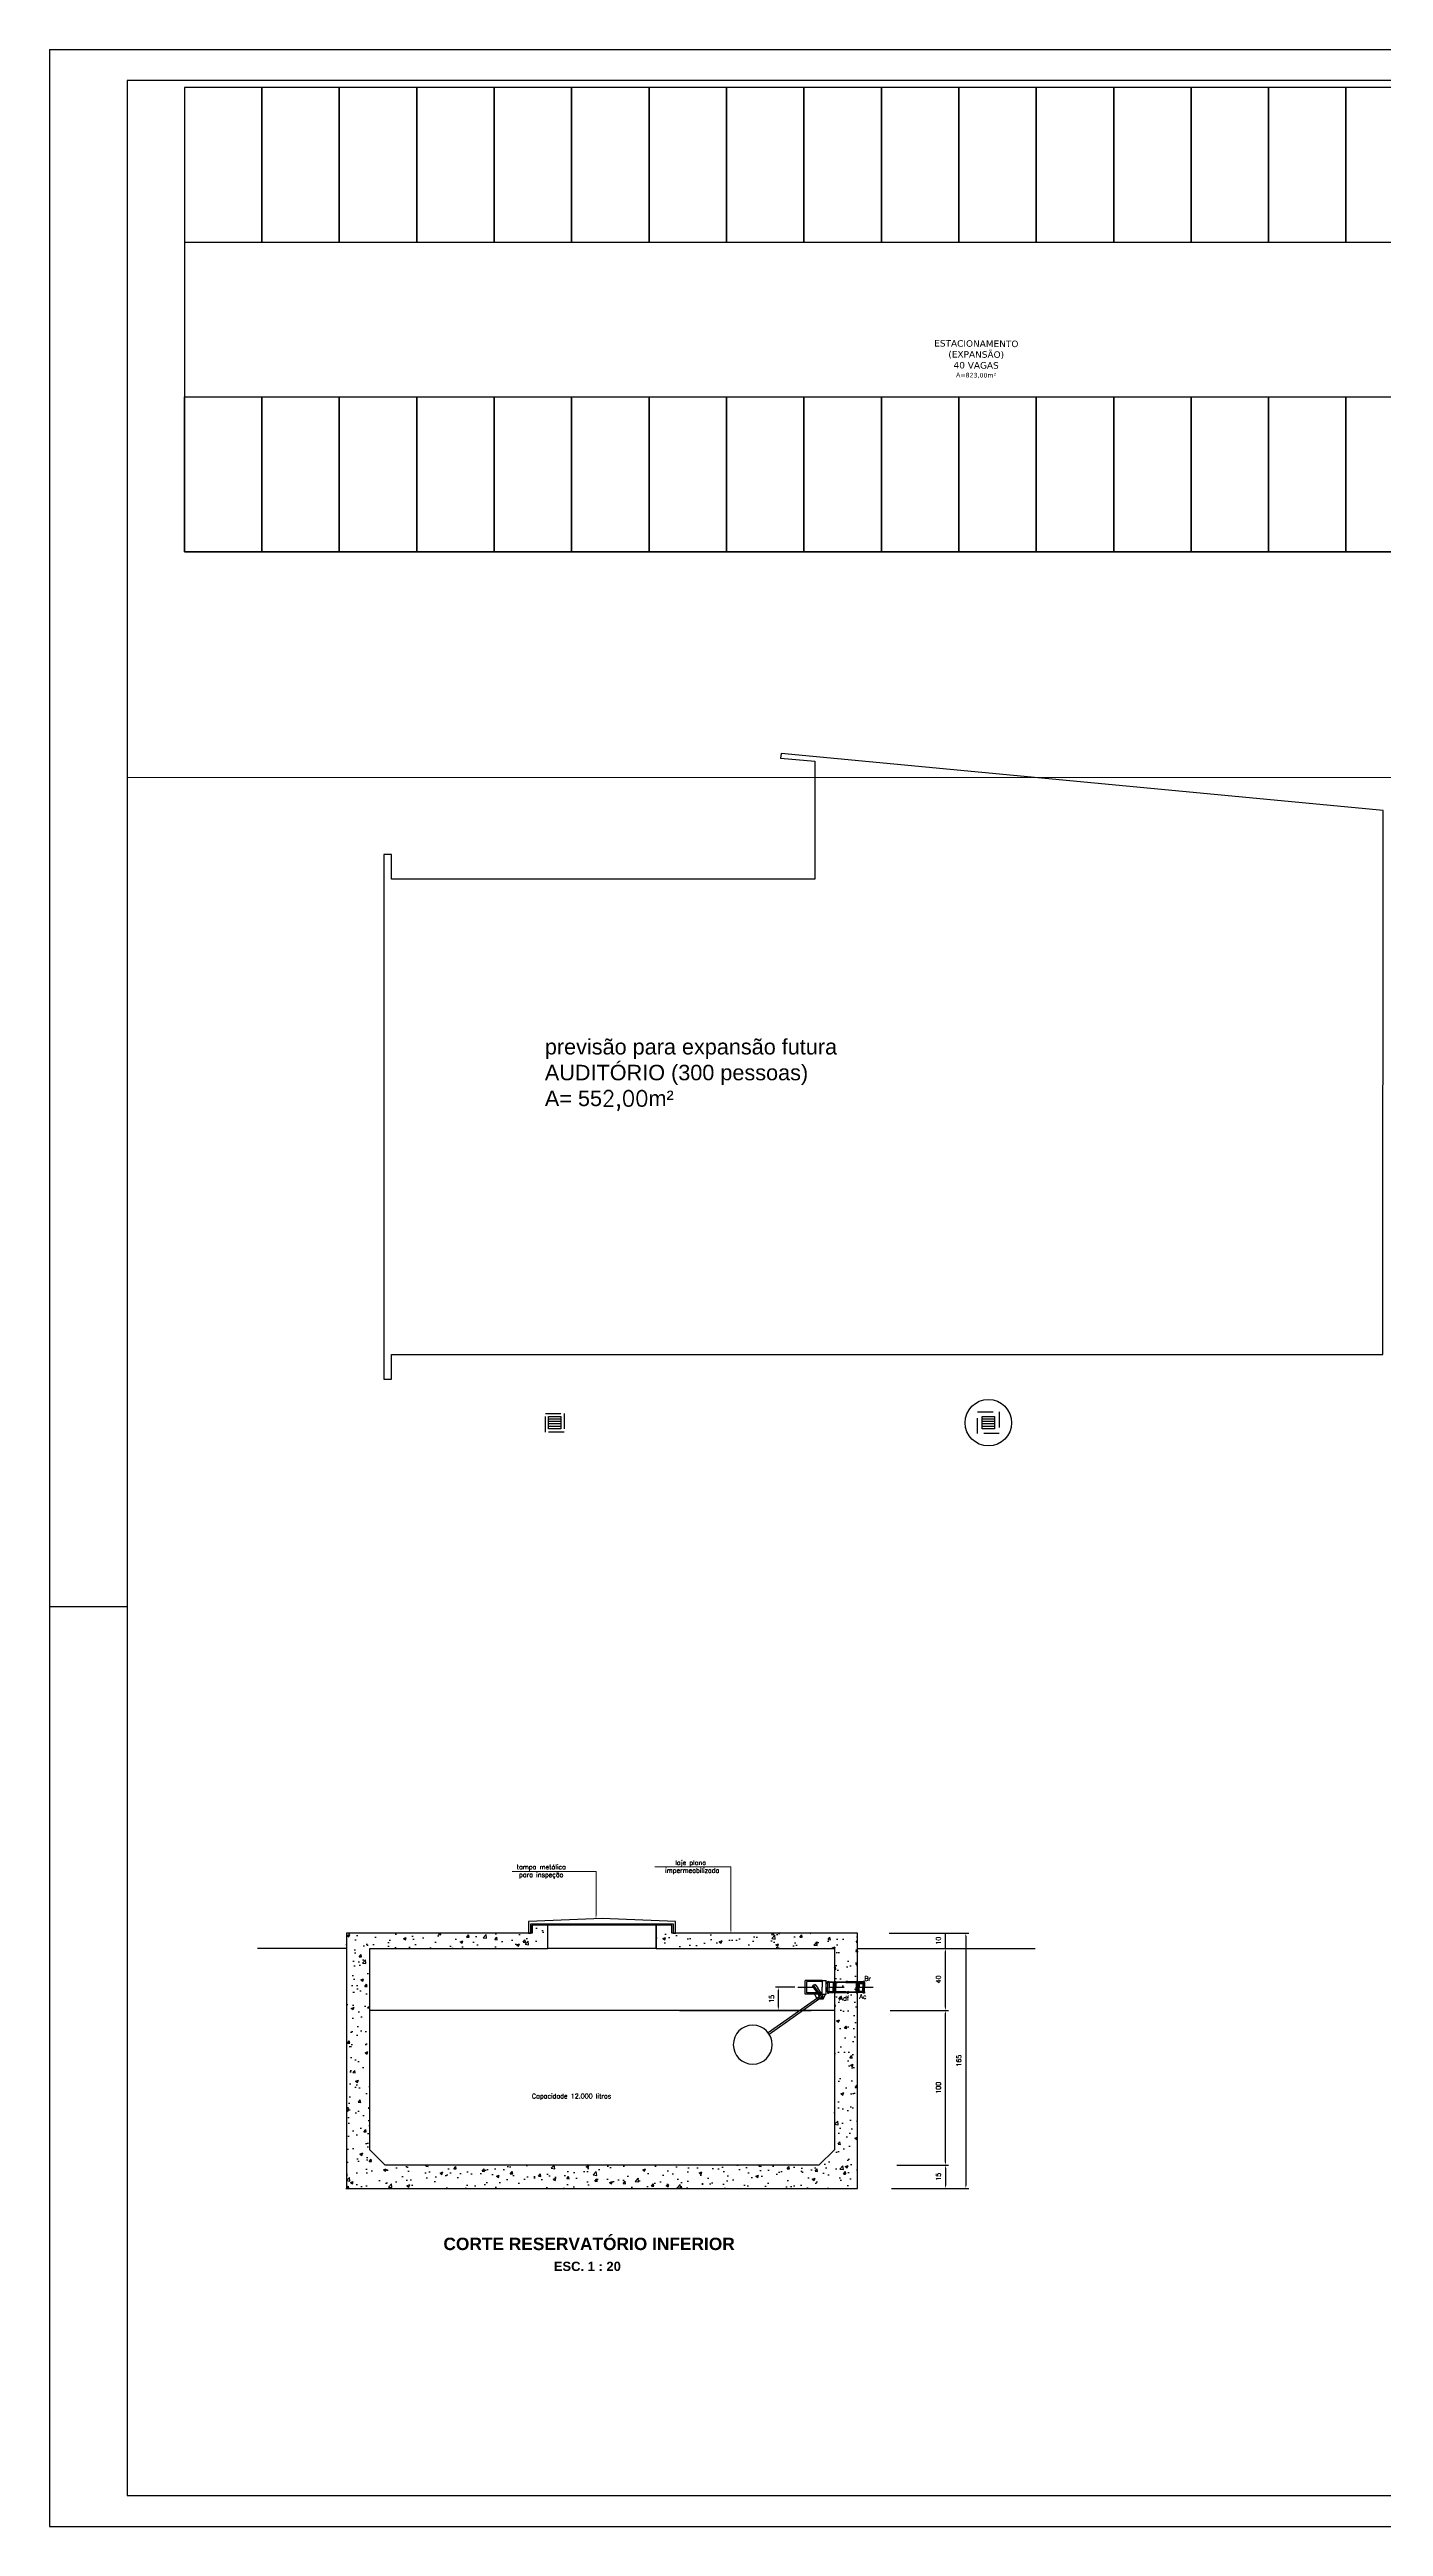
# Model space of a CAD drawing. Header units: millimetres. Extents: x -2485 to 3289, y -257 to 1952.
# Drawn here: x 0 to 8.61, y 44.51 to 60.51 of the extents above; entities that cross this region are included whole.
import ezdxf
from ezdxf.enums import TextEntityAlignment as Align

# ---------------------------------------------------------------- set-up
doc = ezdxf.new("R2010")
doc.units = ezdxf.units.MM
doc.header["$LTSCALE"] = 0.3
for name, pattern in [('CONTINUO', [0]), ('HID', [0.37, 0.07, -0.1, 0.03, -0.1, 0.07]), ('T-5CM', [0.1, 0.05, -0.05])]:
    doc.linetypes.add(name, pattern=pattern)
for name, color, linetype in [('AF', 4, 'Continuous'), ('BASE', 254, 'Continuous'), ('CAIXAS', 3, 'Continuous'), ('DETALHES ÁGUA PLUVIAL', 6, 'HID'), ('DETALHES_CTR25', 7, 'Continuous'), ('PAREDE', 7, 'CONTINUO'), ('PAREDE_CTR25', 7, 'Continuous'), ('TEX', 11, 'Continuous'), ('TEXTO', 3, 'Continuous'), ('TUB', 1, 'Continuous')]:
    doc.layers.add(name, color=color, linetype=linetype)
doc.layers.add('IMPLANTAÇÃO  ÁGUA PLUVIAL', color=6, linetype='HID', lineweight=15)
doc.layers.add('PROJETO ÁGUA', color=140, linetype='Continuous', lineweight=15)
doc.styles.add('ROMANS', font='romans.shx', dxfattribs={"height": 0.03})
doc.styles.add('SANSSERIFBOLD', font='sasb____.pfb')
doc.dimstyles.new('20', dxfattribs={"dimtxt": 0.03, "dimasz": 0.02, "dimexe": 0.02, "dimexo": 0.02, "dimgap": 0.03, "dimtad": 1, "dimdec": 3, "dimlfac": 100, "dimdsep": 46, "dimtxsty": 'ROMANS', "dimcen": 0.02, "dimclrd": 11, "dimclre": 11, "dimclrt": 3, "dimadec": 0, "dimazin": 0, "dimtfac": 3.333333, "dimtdec": 3, "dimtix": 1, "dimtmove": 2, "dimatfit": 3, "dimfxl": 0, "dimtolj": 1, "dimarcsym": 0})

# ---------------------------------------------------------------- blocks, each defined once
blk = doc.blocks.new('CP40')
at = {"layer": 'CAIXAS', "linetype": 'T-5CM'}
for p, q in [((-0.35, 0.35), (0.35, 0.35)), ((-0.35, -0.35), (-0.35, 0.35)), ((0.35, 0.35), (0.35, -0.35)), ((0.35, -0.35), (-0.35, -0.35))]:
    blk.add_line(p, q, dxfattribs=at)
at = {"layer": 'CAIXAS', "color": 9, "linetype": 'Continuous'}
for p, q in [((-0.2, 0.2), (0.2, 0.2)), ((-0.2, -0.2), (-0.2, 0.2)), ((0.2, 0.2), (0.2, -0.2)), ((0.2, -0.2), (-0.2, -0.2))]:
    blk.add_line(p, q, dxfattribs=at)
at = {"layer": 'CAIXAS', "color": 7}
for p, q in [((0.2, 0.12), (-0.2, 0.12)), ((0.2, 0.04), (-0.2, 0.04)), ((0.2, -0.04), (-0.2, -0.04)), ((0.2, -0.12), (-0.2, -0.12))]:
    blk.add_line(p, q, dxfattribs=at)
blk = doc.blocks.new('CP40N')
at = {"layer": 'CAIXAS', "linetype": 'T-5CM'}
for p, q in [((-0.3, -0.3), (-0.3, 0.3)), ((-0.3, 0.3), (0.3, 0.3)), ((0.3, 0.3), (0.3, -0.3)), ((0.3, -0.3), (-0.3, -0.3))]:
    blk.add_line(p, q, dxfattribs=at)
at = {"layer": 'CAIXAS', "color": 9, "linetype": 'Continuous'}
for p, q in [((-0.2, -0.2), (-0.2, 0.2)), ((-0.2, 0.2), (0.2, 0.2)), ((0.2, 0.2), (0.2, -0.2)), ((0.2, -0.2), (-0.2, -0.2))]:
    blk.add_line(p, q, dxfattribs=at)
at = {"layer": 'CAIXAS', "color": 7}
for p, q in [((0.2, 0.12), (-0.2, 0.12)), ((0.2, 0.04), (-0.2, 0.04)), ((0.2, -0.04), (-0.2, -0.04)), ((0.2, -0.12), (-0.2, -0.12))]:
    blk.add_line(p, q, dxfattribs=at)
blk = doc.blocks.new('*D78')
at = {"layer": 'TUB', "color": 11, "linetype": 'ByBlock', "lineweight": -2}
for p, q in [((5.427, 47.844), (5.804, 47.844)), ((5.784, 46.864), (5.784, 47.824)), ((5.471, 46.844), (5.804, 46.844))]:
    blk.add_line(p, q, dxfattribs=at)
at = {"layer": 'TUB', "color": 11, "linetype": 'ByBlock'}
for points in [[(5.781, 47.824), (5.788, 47.824), (5.784, 47.844)], [(5.781, 46.864), (5.788, 46.864), (5.784, 46.844)]]:
    blk.add_solid(points, dxfattribs=at)
at = {"layer": 'TUB', "color": 3, "linetype": 'ByBlock', "insert": (5.739, 47.344), "char_height": 0.03, "attachment_point": 5, "rotation": 90, "style": 'ROMANS'}
blk.add_mtext('\\A1;100', dxfattribs=at)
blk = doc.blocks.new('*D79')
at = {"layer": 'TUB', "color": 11, "linetype": 'ByBlock', "lineweight": -2}
for p, q in [((5.408, 48.244), (5.804, 48.244)), ((5.784, 47.864), (5.784, 48.224)), ((5.427, 47.844), (5.804, 47.844))]:
    blk.add_line(p, q, dxfattribs=at)
at = {"layer": 'TUB', "color": 11, "linetype": 'ByBlock'}
for points in [[(5.781, 48.224), (5.788, 48.224), (5.784, 48.244)], [(5.781, 47.864), (5.788, 47.864), (5.784, 47.844)]]:
    blk.add_solid(points, dxfattribs=at)
at = {"layer": 'TUB', "color": 3, "linetype": 'ByBlock', "insert": (5.739, 48.044), "char_height": 0.03, "attachment_point": 5, "rotation": 90, "style": 'ROMANS'}
blk.add_mtext('\\A1;40', dxfattribs=at)
blk = doc.blocks.new('*D80')
at = {"layer": 'TUB', "color": 11, "linetype": 'ByBlock', "lineweight": -2}
for p, q in [((5.42, 48.344), (5.804, 48.344)), ((5.784, 48.244), (5.784, 48.344)), ((5.408, 48.244), (5.804, 48.244))]:
    blk.add_line(p, q, dxfattribs=at)
at = {"layer": 'TUB', "color": 3, "linetype": 'ByBlock', "insert": (5.739, 48.294), "char_height": 0.03, "attachment_point": 5, "rotation": 90, "style": 'ROMANS'}
blk.add_mtext('\\A1;10', dxfattribs=at)
blk = doc.blocks.new('*D81')
at = {"layer": 'TUB', "color": 11, "linetype": 'ByBlock', "lineweight": -2}
for p, q in [((5.491, 46.844), (5.804, 46.844)), ((5.784, 46.824), (5.784, 46.714)), ((5.437, 46.694), (5.804, 46.694))]:
    blk.add_line(p, q, dxfattribs=at)
at = {"layer": 'TUB', "color": 11, "linetype": 'ByBlock'}
for points in [[(5.781, 46.824), (5.788, 46.824), (5.784, 46.844)], [(5.781, 46.714), (5.788, 46.714), (5.784, 46.694)]]:
    blk.add_solid(points, dxfattribs=at)
at = {"layer": 'TUB', "color": 3, "linetype": 'ByBlock', "insert": (5.739, 46.769), "char_height": 0.03, "attachment_point": 5, "rotation": 90, "style": 'ROMANS'}
blk.add_mtext('\\A1;15', dxfattribs=at)
blk = doc.blocks.new('*D82')
at = {"layer": 'TUB', "color": 11, "linetype": 'ByBlock', "lineweight": -2}
for p, q in [((5.42, 48.344), (5.936, 48.344)), ((5.916, 48.324), (5.916, 46.714)), ((5.437, 46.694), (5.936, 46.694))]:
    blk.add_line(p, q, dxfattribs=at)
at = {"layer": 'TUB', "color": 11, "linetype": 'ByBlock'}
for points in [[(5.912, 48.324), (5.919, 48.324), (5.916, 48.344)], [(5.912, 46.714), (5.919, 46.714), (5.916, 46.694)]]:
    blk.add_solid(points, dxfattribs=at)
at = {"layer": 'TUB', "color": 3, "linetype": 'ByBlock', "insert": (5.871, 47.519), "char_height": 0.03, "attachment_point": 5, "rotation": 90, "style": 'ROMANS'}
blk.add_mtext('\\A1;165', dxfattribs=at)
blk = doc.blocks.new('ADC60')
at = {"layer": 'AF', "color": 3}
for p, q in [((0, 0.03), (0.002, 0.03)), ((0, 0.03), (0, 0)), ((0.008, 0.027), (0, 0.027)), ((0, -0.03), (0, 0)), ((0.002, 0.03), (0.006, 0.034)), ((0.034, 0.034), (0.006, 0.034)), ((0.008, 0.03), (0.044, 0.03)), ((0.008, 0.03), (0.008, 0)), ((0.008, -0.03), (0.008, 0)), ((0.034, 0.034), (0.037, 0.038)), ((0.034, 0.03), (0.034, 0)), ((0.034, -0.03), (0.034, 0)), ((0.044, 0.038), (0.037, 0.038)), ((0.044, 0.03), (0.044, 0.038)), ((0.044, 0.03), (0.044, 0)), ((0.044, -0.03), (0.044, 0)), ((0.008, -0.027), (0, -0.027)), ((0, -0.03), (0.002, -0.03)), ((0.002, -0.03), (0.006, -0.034)), ((0.034, -0.034), (0.006, -0.034)), ((0.008, -0.03), (0.044, -0.03)), ((0.034, -0.034), (0.037, -0.038)), ((0.044, -0.038), (0.037, -0.038)), ((0.044, -0.03), (0.044, -0.038))]:
    blk.add_line(p, q, dxfattribs=at)
blk = doc.blocks.new('ADCX-2-15cm')
at = {"layer": 'AF', "color": 3}
for p, q in [((0, 0.03), (0, 0.038)), ((0, 0.038), (0.00625, 0.038)), ((0, 0.03), (0, 0)), ((0.075, 0.03), (0, 0.03)), ((0.01, 0.03425), (0.00625, 0.038)), ((0.01, 0.03425), (0.075, 0.03425)), ((0.01, 0.03), (0.01, 0)), ((0.14, 0.03425), (0.075, 0.03425)), ((0.075, 0.03), (0.15, 0.03)), ((0.14, 0.03425), (0.14375, 0.038)), ((0.14, 0.03), (0.14, 0)), ((0.15, 0.038), (0.14375, 0.038)), ((0.15, 0.03), (0.15, 0.038)), ((0.15, 0.03), (0.15, 0)), ((0, -0.03), (0, 0)), ((0, -0.03), (0, -0.038)), ((0.075, -0.03), (0, -0.03)), ((0, -0.038), (0.00625, -0.038)), ((0.01, -0.03425), (0.00625, -0.038)), ((0.01, -0.03), (0.01, 0)), ((0.01, -0.03425), (0.075, -0.03425)), ((0.075, -0.03), (0.15, -0.03)), ((0.14, -0.03425), (0.075, -0.03425)), ((0.14, -0.03), (0.14, 0)), ((0.14, -0.03425), (0.14375, -0.038)), ((0.15, -0.038), (0.14375, -0.038)), ((0.15, -0.03), (0.15, 0)), ((0.15, -0.03), (0.15, -0.038))]:
    blk.add_line(p, q, dxfattribs=at)
blk = doc.blocks.new('*D83')
at = {"layer": 'TUB', "color": 11, "linetype": 'ByBlock', "lineweight": -2}
for p, q in [((4.811, 47.994), (4.687, 47.994)), ((4.897, 47.844), (4.687, 47.844)), ((4.707, 47.864), (4.707, 47.974))]:
    blk.add_line(p, q, dxfattribs=at)
at = {"layer": 'TUB', "color": 11, "linetype": 'ByBlock'}
for points in [[(4.704, 47.974), (4.71, 47.974), (4.707, 47.994)], [(4.704, 47.864), (4.71, 47.864), (4.707, 47.844)]]:
    blk.add_solid(points, dxfattribs=at)
at = {"layer": 'TUB', "color": 3, "linetype": 'ByBlock', "insert": (4.662, 47.919), "char_height": 0.03, "attachment_point": 5, "rotation": 90, "style": 'ROMANS'}
blk.add_mtext('\\A1;15', dxfattribs=at)
blk = doc.blocks.new('BR60X50')
at = {"layer": 'AF', "color": 3}
for p, q in [((0, 0.03), (0.036, 0.03)), ((0, 0.0264), (0, 0.03)), ((0, 0.03), (0, 0)), ((0, -0.03), (0, 0)), ((0.00288, 0.02112), (0.00012, 0.02112)), ((0.00288, 0.025), (0.036, 0.025)), ((0.00288, 0.025), (0.00288, 0)), ((0.00288, 0.02112), (0.00288, 0.025)), ((0.00288, -0.025), (0.00288, 0)), ((0.036, 0.03), (0.036, 0)), ((0, -0.0264), (0, -0.03)), ((0, -0.03), (0.036, -0.03)), ((0.00288, -0.02112), (0.00012, -0.02112)), ((0.00288, -0.02112), (0.00288, -0.025)), ((0.00288, -0.025), (0.036, -0.025)), ((0.036, -0.03), (0.036, 0))]:
    blk.add_line(p, q, dxfattribs=at)
blk = doc.blocks.new('TB50')
at = {"layer": 'AF', "color": 3}
for p, q in [((0, 0.025), (0, 0)), ((0, 0.025), (0.009, 0.025)), ((0, -0.025), (0, 0)), ((0.009, 0), (0.009, 0.044)), ((0.036, 0.044), (0.009, 0.044)), ((0.009, -0.044), (0.009, 0)), ((0.036, 0.044), (0.144, 0.044)), ((0.036, 0.044), (0.036, 0)), ((0.036, 0.044), (0.144, 0.044)), ((0.036, 0.036), (0.133, 0.036)), ((0.036, -0.044), (0.036, 0)), ((0.037, -0.062), (0.091, 0.014)), ((0.051, -0.058), (0.098, 0.009)), ((0.08, 0.017), (0.063, -0.007)), ((0.08, 0.017), (0.089, 0.011)), ((0.091, 0.014), (0.098, 0.009)), ((0.133, -0.036), (0.133, 0.036)), ((0.144, -0.044), (0.144, 0.044)), ((0, -0.025), (0.009, -0.025)), ((0.036, -0.044), (0.009, -0.044)), ((0.028, -0.077), (0.013, -0.044)), ((0.028, -0.077), (0.067, -0.077)), ((0.036, -0.036), (0.133, -0.036)), ((0.036, -0.044), (0.144, -0.044)), ((0.036, -0.044), (0.144, -0.044)), ((0.377, -0.303), (0.037, -0.062)), ((0.046, -0.031), (0.063, -0.007)), ((0.046, -0.031), (0.055, -0.037)), ((0.384, -0.293), (0.051, -0.058)), ((0.067, -0.077), (0.082, -0.044))]:
    blk.add_line(p, q, dxfattribs=at)
for centre, radius in [((0.044, -0.06), 0.0142), ((0.483, -0.371), 0.126)]:
    blk.add_circle(centre, radius, dxfattribs=at)
at = {"style": 'ROMANS'}
blk.add_text('JJ', height=0.000000000833, dxfattribs=at).set_placement((0.009, -0.044))

msp = doc.modelspace()

# ---------------------------------------------------------------- hatches: boundary and pattern name
h = msp.add_hatch()
h.set_pattern_fill('AR-CONC', color=256, scale=0.001, style=0)
h.set_pattern_definition([(50, (1.91703, 46.69373), (0.1821847, -0.015939), [0.01905, -0.20955]), (355, (1.91703, 46.69373), (-0.035243, 0.191057), [0.01524, -0.16764]), (100.451, (1.9322, 46.6924), (0.1469425, 0.175117), [0.01619, -0.17809]), (46.184, (1.91703, 46.74453), (0.271079, -0.042042), [0.028575, -0.314325]), (96.636, (1.93962, 46.74103), (0.237404, 0.247426), [0.024285, -0.267135]), (351.184, (1.91703, 46.74453), (0.237405, 0.247425), [0.02286, -0.25146]), (21, (1.94243, 46.73183), (0.151615, -0.1022655), [0.01905, -0.20955]), (326, (1.94243, 46.73183), (0.061802, 0.184188), [0.01524, -0.16764]), (71.4514, (1.95506, 46.72331), (0.2134165, 0.081923), [0.01619, -0.17809]), (37.5, (1.917026, 46.69373), (0.0030886, 0.084555), [0, -0.165608, 0, -0.17018, 0, -0.168275]), (7.5, (1.91703, 46.69373), (0.0668197, 0.1001806), [0, -0.097028, 0, -0.161798, 0, -0.064135]), (327.5, (1.860384, 46.69373), (0.1355906, -0.0057287), [0, -0.0635, 0, -0.19812, 0, -0.26289]), (317.5, (1.83498, 46.69373), (0.148129, 0.0254265), [0, -0.08255, 0, -0.131572, 0, -0.18669])])
h.paths.add_polyline_path([(5.067026, 48.243733), (5.067026, 46.943733), (4.967026, 46.843733), (2.167026, 46.843733), (2.067026, 46.943733), (2.067026, 48.243733), (3.217026, 48.243733), (3.217026, 48.393733), (3.117026, 48.393733), (3.117026, 48.343733), (1.917026, 48.343733), (1.917026, 46.693733), (5.217026, 46.693733), (5.217026, 48.343733), (4.017026, 48.343733), (4.017026, 48.393733), (3.917026, 48.393733), (3.917026, 48.243733)])

# ---------------------------------------------------------------- linework, layer by layer
at = {"color": 4, "linetype": 'Continuous'}
for p, q in [((0, 60.510518), (0, 44.510518)), ((0, 60.510518), (22.8, 60.510518)), ((0, 44.510518), (22.8, 44.510518))]:
    msp.add_line(p, q, dxfattribs=at)
at = {"color": 12, "linetype": 'Continuous'}
for p, q in [((0.5, 60.310518), (0.5, 44.710518)), ((22.6, 60.310518), (0.5, 60.310518)), ((0.5, 44.710518), (22.6, 44.710518))]:
    msp.add_line(p, q, dxfattribs=at)
at = {"color": 5, "linetype": 'Continuous'}
msp.add_line((0.5, 50.450518), (0, 50.450518), dxfattribs=at)
at = {"layer": 'BASE'}
msp.add_line((4.067334, 47.843733), (4.917026, 47.843733), dxfattribs=at)
at = {"layer": 'DETALHES ÁGUA PLUVIAL', "linetype": 'Continuous'}
msp.add_circle((6.06154, 51.640233), 0.15, dxfattribs=at)
at = {"layer": 'DETALHES_CTR25'}
for p, q in [((3.117026, 48.343733), (1.917026, 48.343733)), ((5.217026, 48.343733), (4.017026, 48.343733))]:
    msp.add_line(p, q, dxfattribs=at)
at = {"layer": 'PAREDE'}
for p, q in [((3.117026, 48.343733), (3.117026, 48.393733)), ((3.917026, 48.393733), (3.217026, 48.393733)), ((3.217026, 48.243733), (3.217026, 48.393733)), ((3.917026, 48.243733), (3.917026, 48.393733)), ((4.017026, 48.343733), (4.017026, 48.393733)), ((1.917026, 48.243733), (1.342768, 48.243733)), ((3.917026, 48.243733), (3.217026, 48.243733)), ((5.217026, 48.243733), (6.36413, 48.243733))]:
    msp.add_line(p, q, dxfattribs=at)
at = {"layer": 'PAREDE', "color": 4}
msp.add_lwpolyline([(2.067026, 48.243733), (3.217026, 48.243733), (3.217026, 48.393733), (3.117026, 48.393733), (3.117026, 48.343733), (1.917026, 48.343733), (1.917026, 46.693733), (5.217026, 46.693733), (5.217026, 48.343733), (4.017026, 48.343733), (4.017026, 48.393733), (3.917026, 48.393733), (3.917026, 48.243733), (5.067026, 48.243733), (5.067026, 46.943733), (4.967026, 46.843733), (2.167026, 46.843733), (2.067026, 46.943733)], close=True, dxfattribs=at)
at = {"layer": 'PAREDE'}
msp.add_lwpolyline([(3.567026, 48.438733), (3.092026, 48.418733), (3.092026, 48.343733), (3.107026, 48.343733), (3.107026, 48.403733), (4.027026, 48.403733), (4.027026, 48.343733), (4.042026, 48.343733), (4.042026, 48.418733)], close=True, dxfattribs=at)
at = {"layer": 'PAREDE_CTR25'}
for p, q in [((0.87054, 59.266107), (10.378348, 59.266107)), ((0.87054, 57.266107), (11.37054, 57.266107)), ((5.067026, 47.843733), (2.067026, 47.843733))]:
    msp.add_line(p, q, dxfattribs=at)
msp.add_lwpolyline([(10.87054, 60.310518), (10.87054, 60.266107), (0.87054, 60.266107), (0.87054, 57.266107), (11.19054, 57.266107), (11.19054, 58.266107), (11.87054, 58.266107), (11.87054, 60.310518)], dxfattribs=at)
for points in [[(0.87054, 59.266107), (1.37054, 59.266107), (1.37054, 60.266107), (0.87054, 60.266107)], [(1.37054, 59.266107), (1.87054, 59.266107), (1.87054, 60.266107), (1.37054, 60.266107)], [(1.87054, 59.266107), (2.37054, 59.266107), (2.37054, 60.266107), (1.87054, 60.266107)], [(2.37054, 59.266107), (2.87054, 59.266107), (2.87054, 60.266107), (2.37054, 60.266107)], [(2.87054, 59.266107), (3.37054, 59.266107), (3.37054, 60.266107), (2.87054, 60.266107)], [(3.37054, 59.266107), (3.87054, 59.266107), (3.87054, 60.266107), (3.37054, 60.266107)], [(3.87054, 59.266107), (4.37054, 59.266107), (4.37054, 60.266107), (3.87054, 60.266107)], [(4.37054, 59.266107), (4.87054, 59.266107), (4.87054, 60.266107), (4.37054, 60.266107)], [(4.87054, 59.266107), (5.37054, 59.266107), (5.37054, 60.266107), (4.87054, 60.266107)], [(5.37054, 59.266107), (5.87054, 59.266107), (5.87054, 60.266107), (5.37054, 60.266107)], [(5.87054, 59.266107), (6.37054, 59.266107), (6.37054, 60.266107), (5.87054, 60.266107)], [(6.37054, 59.266107), (6.87054, 59.266107), (6.87054, 60.266107), (6.37054, 60.266107)], [(6.87054, 59.266107), (7.37054, 59.266107), (7.37054, 60.266107), (6.87054, 60.266107)], [(7.37054, 59.266107), (7.87054, 59.266107), (7.87054, 60.266107), (7.37054, 60.266107)], [(7.87054, 59.266107), (8.37054, 59.266107), (8.37054, 60.266107), (7.87054, 60.266107)], [(8.37054, 59.266107), (8.87054, 59.266107), (8.87054, 60.266107), (8.37054, 60.266107)], [(0.87054, 58.266107), (1.37054, 58.266107), (1.37054, 57.266107), (0.87054, 57.266107)], [(1.37054, 58.266107), (1.87054, 58.266107), (1.87054, 57.266107), (1.37054, 57.266107)], [(1.87054, 58.266107), (2.37054, 58.266107), (2.37054, 57.266107), (1.87054, 57.266107)], [(2.37054, 58.266107), (2.87054, 58.266107), (2.87054, 57.266107), (2.37054, 57.266107)], [(2.87054, 58.266107), (3.37054, 58.266107), (3.37054, 57.266107), (2.87054, 57.266107)], [(3.37054, 58.266107), (3.87054, 58.266107), (3.87054, 57.266107), (3.37054, 57.266107)], [(3.87054, 58.266107), (4.37054, 58.266107), (4.37054, 57.266107), (3.87054, 57.266107)], [(4.37054, 58.266107), (4.87054, 58.266107), (4.87054, 57.266107), (4.37054, 57.266107)], [(4.87054, 58.266107), (5.37054, 58.266107), (5.37054, 57.266107), (4.87054, 57.266107)], [(5.37054, 58.266107), (5.87054, 58.266107), (5.87054, 57.266107), (5.37054, 57.266107)], [(5.87054, 58.266107), (6.37054, 58.266107), (6.37054, 57.266107), (5.87054, 57.266107)], [(6.37054, 58.266107), (6.87054, 58.266107), (6.87054, 57.266107), (6.37054, 57.266107)], [(6.87054, 58.266107), (7.37054, 58.266107), (7.37054, 57.266107), (6.87054, 57.266107)], [(7.37054, 58.266107), (7.87054, 58.266107), (7.87054, 57.266107), (7.37054, 57.266107)], [(7.87054, 58.266107), (8.37054, 58.266107), (8.37054, 57.266107), (7.87054, 57.266107)], [(8.37054, 58.266107), (8.87054, 58.266107), (8.87054, 57.266107), (8.37054, 57.266107)]]:
    msp.add_lwpolyline(points, close=True, dxfattribs=at)
at = {"layer": 'PAREDE_CTR25', "ltscale": 10}
msp.add_lwpolyline([(8.60904, 52.080741), (8.61004, 55.563374), (8.61004, 55.595361), (4.723218, 55.963249), (4.720394, 55.933409), (4.94004, 55.912619), (4.94004, 55.150741), (2.20744, 55.150741), (2.20744, 55.310741), (2.15744, 55.310741), (2.15744, 51.920741), (2.20744, 51.920741), (2.20744, 52.080741), (8.60904, 52.080741)], dxfattribs=at)
at = {"layer": 'PROJETO ÁGUA'}
msp.add_line((13.563586, 55.808379), (0.5, 55.808379), dxfattribs=at)
at = {"layer": 'PROJETO ÁGUA', "color": 11}
for p, q in [((3.528197, 48.741337), (2.986234, 48.741337)), ((3.528197, 48.457098), (3.528197, 48.741337)), ((4.399272, 48.770737), (3.908348, 48.770737)), ((4.399272, 48.363733), (4.399272, 48.770737))]:
    msp.add_line(p, q, dxfattribs=at)
for points in [[(3.531531, 48.457098), (3.524864, 48.457098), (3.528197, 48.437098)], [(4.402606, 48.363733), (4.395939, 48.363733), (4.399272, 48.343733)]]:
    msp.add_solid(points, dxfattribs=at)
at = {"layer": 'TUB', "linetype": 'HID'}
msp.add_line((4.831358, 47.993733), (5.318576, 47.993733), dxfattribs=at)

# ---------------------------------------------------------------- block references
at = {"linetype": 'ByBlock', "rotation": 180}
msp.add_blockref('ADC60', (5.067026, 47.993733), dxfattribs=at)
at = {"linetype": 'ByBlock', "xscale": -1}
msp.add_blockref('ADCX-2-15cm', (5.217026, 47.993733), dxfattribs=at)
at = {"linetype": 'ByBlock', "xscale": -1, "rotation": 180}
for name, p in [('ADC60', (5.217026, 47.993733)), ('BR60X50', (5.224576, 47.993733))]:
    msp.add_blockref(name, p, dxfattribs=at)
at = {"layer": 'DETALHES ÁGUA PLUVIAL', "xscale": 0.1999999999998181, "yscale": 0.1999999999998181, "zscale": 0.2}
msp.add_blockref('CP40', (6.06154, 51.640233), dxfattribs=at)
at = {"layer": 'IMPLANTAÇÃO  ÁGUA PLUVIAL', "xscale": 0.1999999999998181, "yscale": 0.2000000000002728, "zscale": 0.2}
msp.add_blockref('CP40N', (3.26154, 51.640233), dxfattribs=at)
at = {"layer": 'PROJETO ÁGUA', "xscale": -1}
msp.add_blockref('TB50', (5.023476, 47.993733), dxfattribs=at)

# ---------------------------------------------------------------- texts
at = {"layer": 'PAREDE_CTR25', "insert": (5.982826, 58.509921), "char_height": 0.01, "width": 1, "attachment_point": 5, "rotation": 359.5619345, "style": 'ROMANS'}
msp.add_mtext('{\\fVerdana|b0|i0|c0|p34;\\H4.209x;ESTACIONAMENTO\\P(EXPANSÃO)\\P40 VAGAS \\P\\H0.7x;A=823,00m²}', dxfattribs=at)
at = {"layer": 'TEX', "color": 9, "style": 'ROMANS'}
for s, p in [('Br', (5.260391, 48.035466)), ('Adf', (5.099869, 47.907288)), ('Ac', (5.228951, 47.918715))]:
    msp.add_text(s, height=0.03, dxfattribs=at).set_placement(p)
at = {"layer": 'TEX', "color": 9, "linetype": 'Continuous', "style": 'SANSSERIFBOLD'}
msp.add_text('CORTE RESERVATÓRIO INFERIOR', height=0.08, dxfattribs=at).set_placement((3.483553, 46.295888), align=Align.CENTER)
at = {"layer": 'TEX', "color": 3, "linetype": 'Continuous', "style": 'SANSSERIFBOLD'}
msp.add_text('ESC. 1 : 20', height=0.06, dxfattribs=at).set_placement((3.472126, 46.160737), align=Align.CENTER)
at = {"layer": 'TEXTO', "style": 'ROMANS'}
for s, insert, char_height, width, attachment_point in [('{\\fArial|b0|i0|c238|p34;previsão para expansão futura\\PAUDITÓRIO (300 pessoas)\\PA= 55}2,00{\\fArial|b0|i0|c238|p34;m²}', (3.197907, 54.118964), 0.1, 4.98502075, 1), ('laje plana\\P impermeabilizada', (4.139445, 48.768433), 0.03, 2.79534074, 5), ('tampa metálica\\Ppara inspeção', (3.174704, 48.740542), 0.03, 2.79534074, 5), ('Capacidade 12.000 litros', (3.114429, 47.305795), 0.03, 2.79534074, 1)]:
    msp.add_mtext(s, dxfattribs=dict(at, insert=insert, char_height=char_height, width=width, attachment_point=attachment_point))

# ---------------------------------------------------------------- dimensions: what is measured, and where the dimension line sits
at = {"layer": 'TUB', "linetype": 'ByBlock'}
for base, p1, p2, picture, middle in [((5.78443, 48.343733), (5.388186, 48.243733), (5.400174, 48.343733), '*D80', (5.73943, 48.293733)), ((5.915625, 46.693733), (5.400174, 48.343733), (5.416927, 46.693733), '*D82', (5.870625, 47.518733)), ((5.78443, 48.243733), (5.407335, 47.843733), (5.388186, 48.243733), '*D79', (5.73943, 48.043733)), ((4.706848, 47.993733), (4.917026, 47.843733), (4.831358, 47.993733), '*D83', (4.661848, 47.918733)), ((5.78443, 47.843733), (5.451483, 46.843733), (5.407335, 47.843733), '*D78', (5.73943, 47.343733)), ((5.78443, 46.693733), (5.471483, 46.843733), (5.416927, 46.693733), '*D81', (5.73943, 46.768733))]:
    dim = msp.add_linear_dim(base=base, p1=p1, p2=p2, angle=90, dimstyle='20', dxfattribs=at)
    dim.commit()
    dim.dimension.update_dxf_attribs({"geometry": picture, "text_midpoint": middle})

doc.saveas('drawing.dxf')
